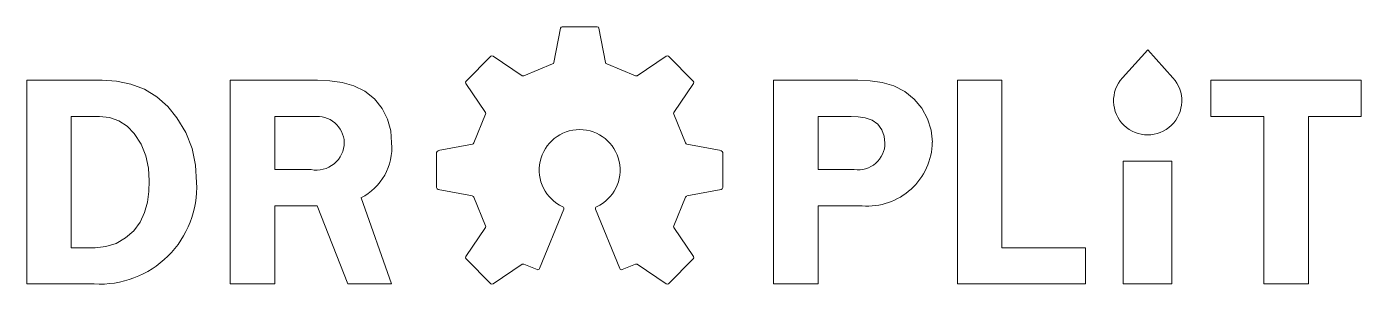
# Model space of a CAD drawing. Header units: millimetres. Extents: x -68 to 96, y 29 to 61.
import ezdxf

# ---------------------------------------------------------------- set-up
doc = ezdxf.new("R2010")
doc.units = ezdxf.units.MM

msp = doc.modelspace()

# ---------------------------------------------------------------- linework, layer by layer
at = {"color": 7, "linetype": 'Continuous', "lineweight": 15}
for p, q in [((-2.37, 60.5), (-3.19, 56.28)), ((2.15, 60.68), (-2.15, 60.68)), ((3.19, 56.28), (2.37, 60.5)), ((69.82, 57.84), (66.72, 54.41)), ((72.93, 54.41), (69.82, 57.84)), ((-10.92, 57.05), (-13.96, 54.01)), ((-7.07, 54.67), (-10.63, 57.08)), ((-3.32, 56.11), (-6.86, 54.65)), ((6.86, 54.65), (3.32, 56.11)), ((10.63, 57.08), (7.07, 54.67)), ((13.96, 54.01), (10.92, 57.05)), ((-67.97, 29.11), (-67.97, 54.11)), ((-67.97, 54.11), (-58.71, 54.11)), ((-42.97, 29.11), (-42.97, 54.11)), ((-42.97, 54.11), (-32.22, 54.11)), ((-13.98, 53.72), (-11.58, 50.16)), ((11.58, 50.16), (13.98, 53.72)), ((23.83, 29.11), (23.83, 54.11)), ((23.83, 54.11), (34.21, 54.11)), ((46.43, 29.11), (46.43, 54.11)), ((46.43, 54.11), (51.91, 54.11)), ((51.91, 54.11), (51.91, 33.56)), ((77.58, 54.11), (96.08, 54.11)), ((77.58, 49.66), (77.58, 54.11)), ((96.08, 54.11), (96.08, 49.66)), ((-59.03, 49.66), (-62.49, 49.66)), ((-62.49, 49.66), (-62.49, 33.56)), ((-32.68, 49.66), (-37.49, 49.66)), ((-37.49, 49.66), (-37.49, 43.15)), ((-11.56, 49.95), (-13.02, 46.42)), ((13.02, 46.42), (11.56, 49.95)), ((33.36, 49.66), (29.31, 49.66)), ((29.31, 49.66), (29.31, 43.15)), ((84.09, 49.66), (77.58, 49.66)), ((84.09, 29.11), (84.09, 49.66)), ((96.08, 49.66), (89.57, 49.66)), ((89.57, 49.66), (89.57, 29.11)), ((-13.19, 46.28), (-17.4, 45.47)), ((17.4, 45.47), (13.19, 46.28)), ((-17.59, 45.24), (-17.59, 40.94)), ((17.59, 40.94), (17.59, 45.24)), ((-37.49, 43.15), (-33.02, 43.15)), ((29.31, 43.15), (33.75, 43.15)), ((72.79, 44.17), (66.79, 44.17)), ((66.79, 44.17), (66.79, 29.11)), ((72.79, 29.11), (72.79, 44.17)), ((-26.87, 39.68), (-23.11, 29.11)), ((-17.4, 40.72), (-13.19, 39.91)), ((-13.02, 39.77), (-11.56, 36.24)), ((11.56, 36.24), (13.02, 39.77)), ((13.19, 39.91), (17.4, 40.72)), ((-32.25, 38.7), (-37.49, 38.7)), ((-37.49, 38.7), (-37.49, 29.11)), ((-28.48, 29.11), (-32.25, 38.7)), ((-4.94, 30.99), (-1.96, 38.29)), ((1.96, 38.29), (4.94, 30.99)), ((34.74, 38.7), (29.31, 38.7)), ((29.31, 38.7), (29.31, 29.11)), ((-11.58, 36.02), (-13.98, 32.46)), ((13.98, 32.46), (11.58, 36.02)), ((-62.49, 33.56), (-59.55, 33.56)), ((51.91, 33.56), (62.18, 33.56)), ((62.18, 33.56), (62.18, 29.11)), ((-13.96, 32.18), (-10.92, 29.14)), ((-10.63, 29.11), (-7.07, 31.52)), ((-6.86, 31.54), (-5.24, 30.87)), ((5.24, 30.87), (6.86, 31.54)), ((7.07, 31.52), (10.63, 29.11)), ((10.92, 29.14), (13.96, 32.18)), ((-59.68, 29.11), (-67.97, 29.11)), ((-37.49, 29.11), (-42.97, 29.11)), ((-23.11, 29.11), (-28.48, 29.11)), ((29.31, 29.11), (23.83, 29.11)), ((62.18, 29.11), (46.43, 29.11)), ((66.79, 29.11), (72.79, 29.11)), ((89.57, 29.11), (84.09, 29.11))]:
    msp.add_line(p, q, dxfattribs=at)
at = {"color": 7, "linetype": 'Continuous', "lineweight": 15, "flags": 128}
for points in [[(-58.71, 54.11), (-56.92, 54), (-55.17, 53.64), (-53.5, 53), (-51.97, 52.07), (-50.63, 50.89), (-49.5, 49.51), (-48.42, 47.69), (-47.65, 45.73), (-47.22, 43.67), (-47.08, 41.57)], [(-32.22, 54.11), (-30.7, 54.05), (-29.21, 53.83), (-27.75, 53.43), (-26.39, 52.77), (-25.21, 51.82), (-24.29, 50.66), (-23.61, 49.34), (-23.23, 47.9), (-23.11, 46.42)], [(34.21, 54.11), (35.71, 54.04), (37.19, 53.83), (38.62, 53.41), (39.96, 52.74), (41.12, 51.8), (42.05, 50.67), (42.77, 49.39), (43.21, 47.99), (43.35, 46.53)], [(-52.9, 41.75), (-53, 43.31), (-53.33, 44.83), (-53.92, 46.28), (-54.77, 47.59), (-55.63, 48.47), (-56.66, 49.13), (-57.81, 49.53), (-59.03, 49.66)], [(37.53, 46.41), (37.44, 47.25), (37.13, 48.04), (36.63, 48.72), (35.95, 49.2), (35.11, 49.49), (34.24, 49.62), (33.36, 49.66)], [(-59.55, 33.56), (-58.23, 33.69), (-56.96, 34.09), (-55.81, 34.75), (-54.82, 35.64), (-54.02, 36.7), (-53.48, 37.89), (-53.14, 39.15), (-52.96, 40.44), (-52.9, 41.75)]]:
    msp.add_lwpolyline(points, dxfattribs=at)
at = {"color": 7, "linetype": 'Continuous', "lineweight": 15}
for centre, radius, start, end in [((-2.15, 60.45), 0.227, 90, 169.0803), ((2.15, 60.45), 0.227, 10.9197, 90), ((-10.76, 56.89), 0.227, 55.9197, 135), ((-3.41, 56.32), 0.227, 292.5, 349.0803), ((3.41, 56.32), 0.227, 190.9197, 247.5), ((10.76, 56.89), 0.227, 45, 124.0803), ((-6.94, 54.86), 0.227, 235.9197, 292.5), ((6.94, 54.86), 0.227, 247.5, 304.0803), ((69.82, 51.6), 4.19, 137.8754, 42.1246), ((-13.8, 53.85), 0.227, 135, 214.0803), ((13.8, 53.85), 0.227, 325.9197, 45), ((-32.27, 46.34), 3.34, 2.4161, 97.1259), ((-11.77, 50.04), 0.227, 337.5, 34.0803), ((11.77, 50.04), 0.227, 145.9197, 202.5), ((0, 43.09), 4.97, 294.715, 245.285), ((-32.36, 46.51), 3.43, 258.8756, 359.5151), ((-29.99, 45.84), 6.9, 296.7923, 4.8208), ((-13.23, 46.5), 0.227, 280.9197, 337.5), ((13.23, 46.5), 0.227, 202.5, 259.0803), ((34.22, 46.43), 3.31, 261.87, 359.7856), ((35.36, 46.66), 7.99, 265.544, 359.014), ((-17.36, 45.24), 0.227, 100.9197, 180), ((17.36, 45.24), 0.227, 360, 79.0803), ((-58.97, 40.99), 11.9, 266.551, 2.7883), ((-17.36, 40.94), 0.227, 180, 259.0803), ((-13.23, 39.68), 0.227, 22.5, 79.0803), ((13.23, 39.68), 0.227, 100.9197, 157.5), ((17.36, 40.94), 0.227, 280.9197, 360), ((-2.17, 38.37), 0.227, 337.7896, 65.285), ((2.17, 38.37), 0.227, 114.715, 202.2104), ((-11.77, 36.15), 0.227, 325.9197, 22.5), ((11.77, 36.15), 0.227, 157.5, 214.0803), ((-13.8, 32.34), 0.227, 145.9197, 225), ((-6.94, 31.33), 0.227, 67.5, 124.0803), ((6.94, 31.33), 0.227, 55.9197, 112.5), ((13.8, 32.34), 0.227, 315, 34.0803), ((-5.15, 31.08), 0.227, 247.5, 337.7896), ((5.15, 31.08), 0.227, 202.2104, 292.5), ((-10.76, 29.3), 0.227, 225, 304.0803), ((10.76, 29.3), 0.227, 235.9197, 315)]:
    msp.add_arc(centre, radius, start, end, dxfattribs=at)

doc.saveas('drawing.dxf')
